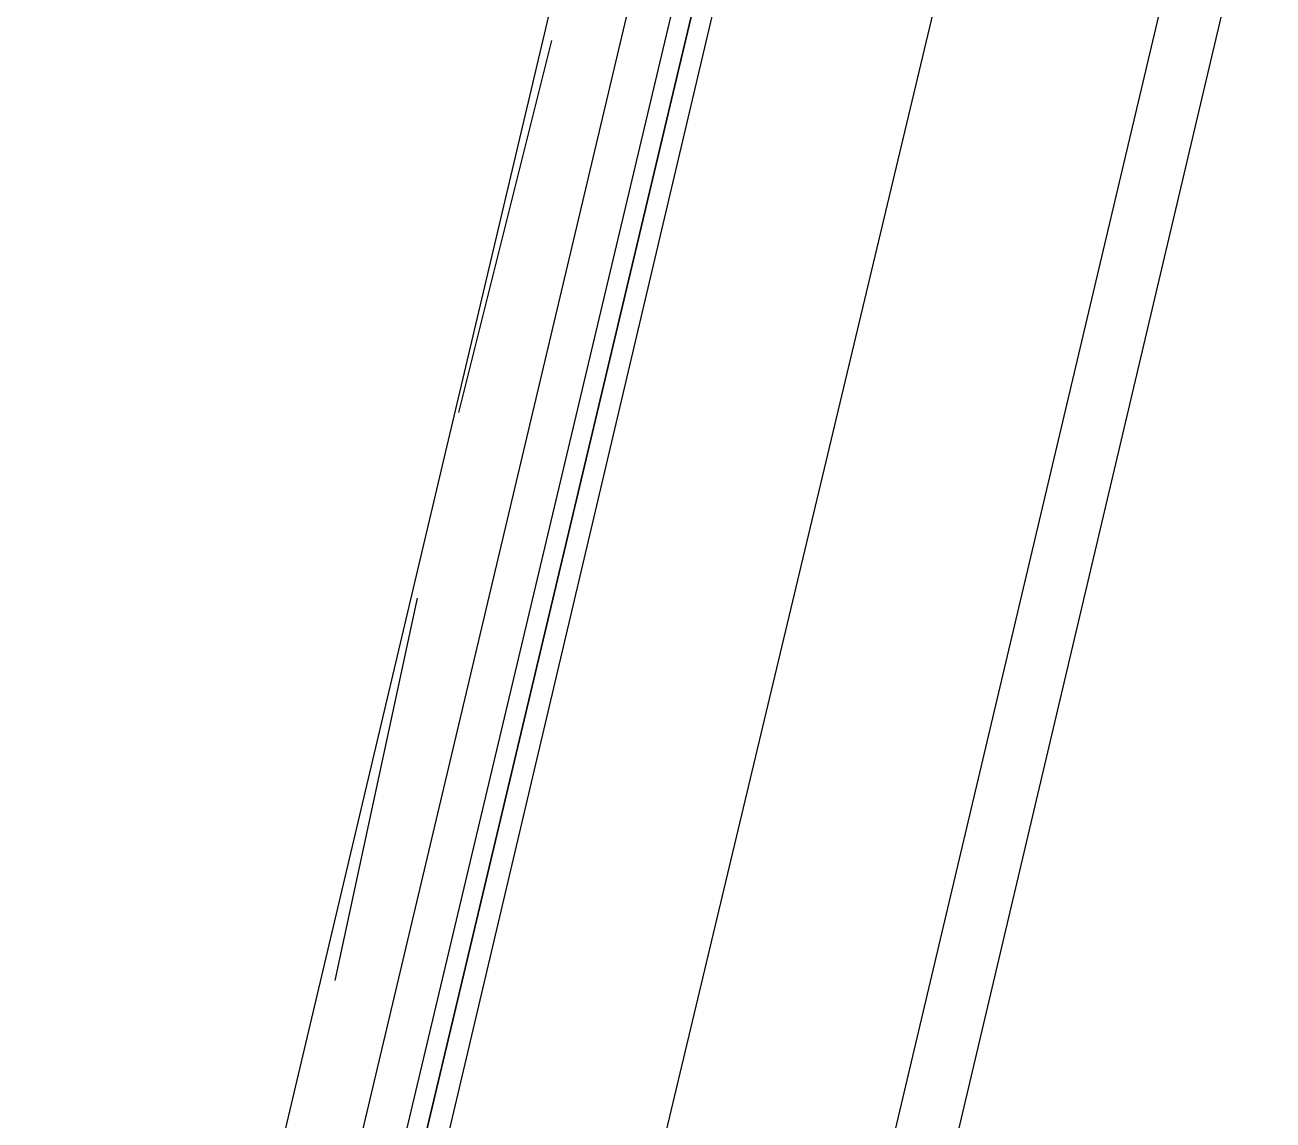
# Model space of a CAD drawing. Header units: feet. Extents: x -84 to 198, y -22 to 181.
# Drawn here: x 105.107 to 106.718, y 28.384 to 29.798 of the extents above; entities that cross this region are included whole.
import ezdxf

# ---------------------------------------------------------------- set-up
doc = ezdxf.new("R2010")
doc.units = ezdxf.units.FT
doc.layers.add('A-LINEA', color=7, linetype='CONTINUOUS')

msp = doc.modelspace()

# ---------------------------------------------------------------- linework, layer by layer
at = {"layer": 'A-LINEA'}
for p, q in [((109.1333, 40.3378), (105.6533, 25.5778)), ((105.1067, 26.9511), (106.64, 33.4311)), ((105.8533, 26.7778), (107.3867, 33.2578)), ((105.7867, 29.7778), (105.6667, 29.2978)), ((105.6133, 29.0578), (105.5067, 28.5644))]:
    msp.add_line(p, q, dxfattribs=at)
for points in [[(105.6, 28.1378), (106.04, 30.0044), (106.0267, 30.0044), (106.0133, 30.0044), (105.5733, 28.1511), (106.0133, 30.0044), (106, 30.0044), (105.9867, 30.0044), (105.5467, 28.1511)], [(105.9467, 29.9644), (105.9467, 29.9511), (105.92, 29.9644), (105.4933, 28.1644)], [(105.5733, 26.8444), (105.8667, 28.0844), (106.2933, 29.8711)]]:
    msp.add_lwpolyline(points, dxfattribs=at)

doc.saveas('drawing.dxf')
